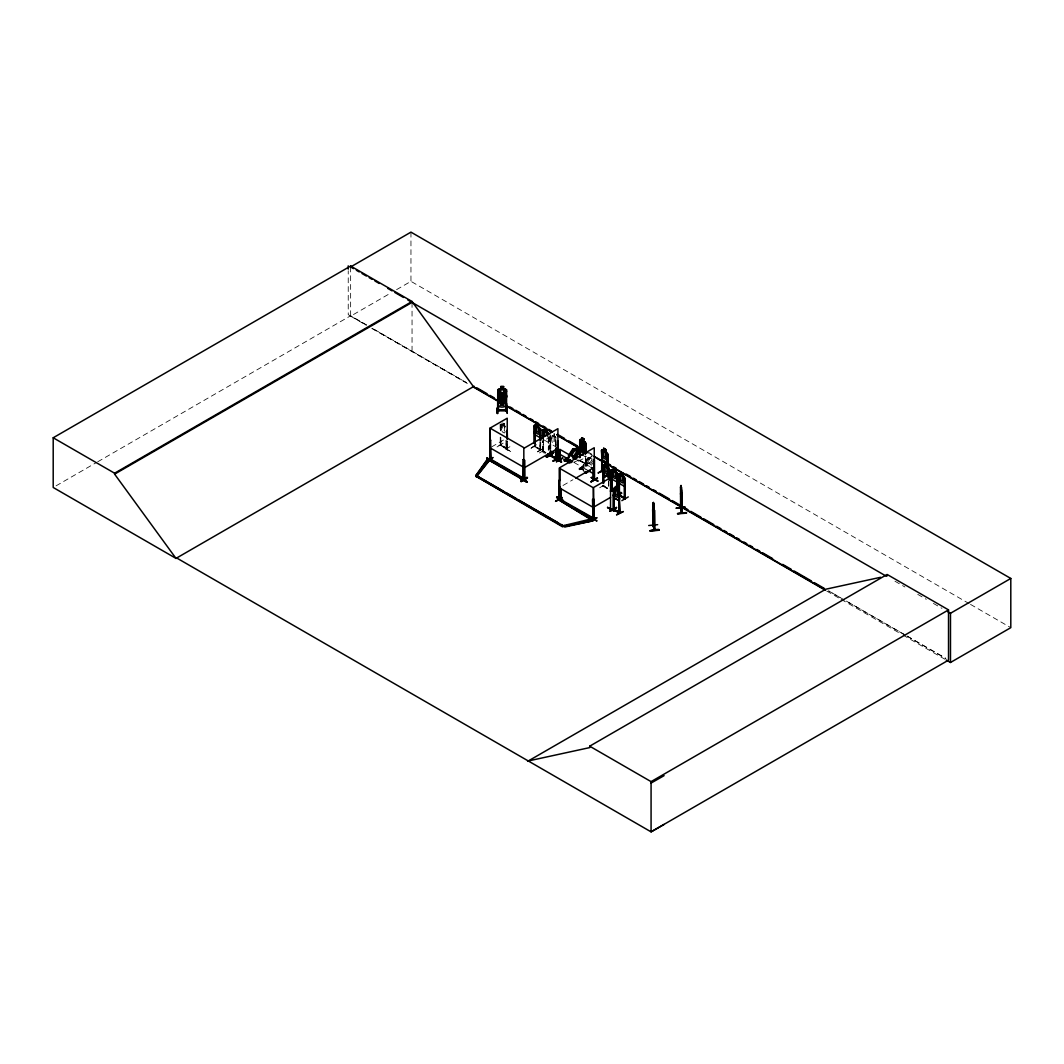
<?xml version="1.0" encoding="UTF-8"?>
<svg xmlns="http://www.w3.org/2000/svg" width="1064" height="1064" viewBox="0 0 1064 1064"><rect width="100%" height="100%" fill="white"/><g stroke="black" fill="none" stroke-linecap="round" stroke-linejoin="round"><path stroke-width="0.75" stroke-dasharray="5 3.75" d="M582.54 467.149L583.471 464.383M548.878 440.257L548.159 442.345L548.878 440.363M556.246 444.606L555.528 446.601L550.593 443.768L550.022 440.935M497.034 446.933L503.432 443.249M531.069 448.117L537.453 444.459M539.408 452.971L545.792 449.274M582.926 458.877L576.236 462.468M599.697 487.778L605.788 483.974M500.24 437.091L500.24 445.364L500.466 436.958M500.798 445.67L500.891 444.952M505.959 447.917C510.999 449.513 491.249 440.376 506.477 448.237M505.919 440.376L506.251 448.463M540.751 441.786L540.592 450.152L534.274 446.508L534.208 445.75L535.152 446.002M540.392 449.394L540.818 450.032L534.487 446.375C533.942 442.704 535.817 451.668 535.072 443.422M539.953 441.587L539.953 449.859L540.299 448.942M539.874 449.779L540.166 441.454M545.739 453.131C540.632 453.543 543.318 448.09 543.145 451.655L543.185 440.177M580.612 460.446L579.96 460.034L579.973 460.792C588.179 463.505 586.211 468.359 586.011 456.336M603.767 486.368L603.7 485.543L603.767 486.368L602.902 485.49L602.849 486.168L603.062 485.251M591.518 457.081L592.063 456.257M592.834 460.685L589.828 465.314L587.488 466.684L585.519 465.553L585.772 462.973L591.97 455.525L589.124 453.849M591.371 465.287L593.978 461.297M581.25 468.692L588.365 457.799M507.435 441.361L507.209 450.178L506.93 441.4M546.71 439.086L547.761 437.756M510.747 451.628L504.15 447.651L510.733 451.588M507.435 449.979L507.222 441.228M585.213 456.709L582.793 455.272M56.073 485.836L96.279 462.614M97.715 461.789L350.641 315.755L366.349 324.826M350.641 266.958L350.641 316.168L390.86 292.959M396.593 289.634L410.957 281.348L969.078 603.581M501.038 425.813C499.628 424.563 502.288 429.244 501.038 430.734M500.213 424.204L500.279 430.654M491.595 446.92L505.799 438.714M501.051 444.752L500.16 445.284M500.825 445.63L501.038 437.291M505.852 448.024L506.477 448.942L506.504 440.709M509.922 446.681L503.485 450.724M531.122 448.25L537.506 444.14L531.122 447.838M556.246 438.102L555.501 436.825L551.072 435.149L552.123 442.212L554.078 443.342L555.129 442.012L555.129 437.49L554.211 436.001M540.1 449.101L534.913 446.361L540.592 449.434M537.546 451.562L543.943 447.891M537.599 451.934L543.997 448.25M573.975 462.162L577.991 460.433L575.145 462.069M580.385 460.779L586.291 463.731L585.586 463.319M580.319 461.257L580.545 460.393M589.429 462.321L579.162 468.333L579.162 469.543L580.505 469.357L586.064 472.562M579.162 468.333L583.285 469.756M583.897 470.581L581.144 468.985L581.144 467.788L589.735 462.853L589.376 462.255M579.162 469.543L587.089 465.553L586.583 464.05L586.583 465.261M581.144 468.985L587.089 465.553M563.002 485.477L572.937 479.731M543.385 451.469L542.84 439.711M534.913 446.162L534.181 445.776M534.806 446.84L534.846 443.555M506.185 448.436L506.145 440.243M506.464 448.902L500.24 445.297M542.534 450.591L543.252 450.976M579.787 460.26L585.905 464.516M540.512 450.165L540.525 441.919M366.136 324.946L348.234 314.651L348.234 270.735M371.868 328.244L466.298 382.548L372.067 328.124M844.324 599.936L828.59 590.879L844.284 599.95M905.85 635.314L845.76 600.748L905.69 635.408M907.273 636.126L945.909 658.35M970.528 604.405L1010.8 627.667M894.97 581.223L904.932 586.969M917.74 594.364L926.292 599.298M933.407 603.408L941.946 608.342M588.951 452.533L591.823 454.195M907.113 636.219L945.67 658.483M589.682 453.769L592.555 455.419M350.641 316.168L366.349 325.238M372.067 328.537L469.636 384.862M826.675 590.999L839.629 598.487M841.079 599.311L901.541 634.224M902.977 635.062L944.726 659.161M554.078 433.66L554.078 436.08L555.541 436.852M590.4 458.039L587.674 457.68L582.434 467.202L587.368 470.035M588.897 457.281L592.329 459.249M543.225 439.512L548.226 442.305M578.218 459.954L589.589 466.511M573.962 462.414L586.743 469.796M581.144 467.788L583.897 469.37M502.727 422.847L503.99 424.376L502.727 423.658M501.33 423.977L502.447 424.629L501.33 424.868L501.33 429.391L502.381 431.931L504.336 433.061L505.387 431.731L504.469 423.299L504.469 425.72L505.799 426.558L501.264 424.017M545.965 452.493L543.252 451.176L545.739 452.612M607.491 488.017L603.541 485.982L607.278 488.137M607.491 488.522L603.128 485.277M607.278 488.655L602.929 486.182M503.126 443.143L497.088 446.627M500.466 445.164L506.797 448.822L506.73 440.576M588.911 458.145L581.795 469.051M585.466 464.263L586.317 464.423L586.224 456.203M542.613 451.349L542.613 441.48M608.808 481.074L608.808 487.644M608.581 481.207L608.581 487.764M585.652 455.871L585.426 464.276L585.426 456.004M580.505 468.16L580.505 469.357M579.681 468.626L579.681 469.836M555.887 447.252L555.887 439.046L555.661 447.372M554.211 433.58L554.144 436.041M550.78 449.221L550.78 436.094L550.567 449.354M550.208 435.761L550.208 448.888M550.088 434.511L549.982 449.021M549.091 436.759L549.091 449.886M548.878 436.892L548.878 453.291M548.519 438.075L548.519 449.553M548.293 438.195L548.293 449.686M543.411 440.044L543.252 451.695M500.825 425.946L500.825 430.867M500.825 437.424L500.891 445.656M500.466 425.48L500.466 430.401M500.279 424.164L500.279 430.721M412.047 302.402L412.047 351.612M410.957 232.138L410.957 281.348M589.828 458.943L586.823 463.572L588.778 464.702L591.784 460.074L589.828 458.943M554.078 436.892L552.123 435.761L552.123 440.283L554.078 441.414L554.078 436.892M504.336 426.598L502.381 425.467L502.381 429.989L504.336 431.12L504.336 426.598"/><path stroke-width="1.5" d="M653.549 504.243L653.695 505.174M653.097 514.284L653.722 518.647L654.267 515.614M654.134 517.516C650.569 497.314 654.666 524.033 654.187 515.694M681.705 498.511L681.585 500.413L681.825 498.577M653.216 509.816C651.899 502.94 653.389 528.143 654.081 520.416M653.017 525.244L654.28 530.351L654.267 509.164L652.977 504.203M653.097 525.722L653.363 505.52L653.722 516.705L653.323 515.136M654.653 530.205L654.466 510.122L654.573 530.271L653.176 525.244M680.574 508.166L681.665 512.728M680.508 486.993L680.614 508.539L681.106 507.781M493.284 461.723L486.886 457.986L493.457 461.616M493.43 461.257L486.873 458.039M590.4 517.051L596.811 520.695M596.798 521.041L590.254 517.45M653.15 516.133L653.389 514.71L653.775 518.527L653.655 512.369M653.961 512.835L653.762 513.925L653.176 509.563M653.615 512.289L653.389 513.606L653.017 509.988L653.136 516.12M520.296 478.468C526.308 478.986 532.093 486.075 520.296 478.494L526.747 482.112M520.602 477.936L527.026 481.912L520.642 477.882M556.632 497.553C559.558 495.265 570.304 507.222 556.658 497.487M563.401 500.612L556.938 496.994M539.754 437.424L540.525 435.442M585.24 451.841L585.932 449.899M602.344 456.908L602.118 471.804L601.572 450.338L602.277 449.952L601.506 450.378L602.158 459.648L607.145 462.454L607.797 460.406M607.145 462.454L607.73 453.982L607.132 452.666L602.251 449.846M608.395 477.044L609.233 475.129L608.435 477.151L603.514 474.318L602.862 471.525M611.215 476.353L611.867 479.133L616.854 481.939L617.572 473.44L615.484 471.365M616.854 481.939L617.506 479.984M618.836 500.506L619.674 498.577L618.889 500.612L613.955 497.766L613.316 494.986M680.521 487.086L681.12 488.19M653.083 503.791L653.496 525.656M498.83 393.254L497.753 395.648L498.763 393.175L505.733 393.135L506.544 395.555L505.733 393.082L498.843 393.308M505.626 398.707L506.637 396.22L505.626 398.707L498.67 398.787L497.753 396.393M497.739 404.001C497.473 408.297 506.757 408.084 506.637 403.934M505.626 406.342L506.637 403.868M546.776 457.214L553.174 453.224M621.802 493.151L619.208 494.627M616.522 507.541L609.832 511.119L616.229 507.435M486.554 461.523L492.964 457.493L486.62 461.616M562.164 497.792L555.834 501.197M489.666 459.861L489.972 440.057L490.624 460.113L490.677 439.964M490.624 460.113L489.972 428.087L524.06 447.771M560.409 460.207L559.677 460.18L559.757 449.287L576.808 459.129M559.784 460.247L560.555 460.326M559.039 499.907L559.265 499.003M593.193 479.186L594.071 479.744L594.244 459.701L593.606 479.771L594.244 479.399L594.244 447.745L560.156 467.428L560.156 480.556M594.151 479.758L593.26 479.212M593.06 519.538L592.515 499.521L593.313 499.721L593.114 519.578L593.313 487.764L559.225 468.08L559.332 499.734M592.555 519.259L594.111 518.407L559.451 498.856L558.214 499.575L592.941 520.828L564.784 527.026L564.159 525.47L593.513 518.394M496.994 408.283L497.207 413.484L497.447 407.898M497.42 408.23L497.633 413.417M550.022 454.913L550.434 455.193M549.982 452.293L549.928 455.605L556.312 459.236L556.459 449.221M550.846 455.099L550.194 454.687M550.567 455.911L550.78 450.857M555.661 449.021L555.661 458.93L555.701 458.198M556.525 458.385C537.506 448.29 570.171 466.125 550.208 455.445L550.208 452.173M602.011 471.059L602.304 470.9M601.572 471.525L601.479 470.714M611.188 490.983L611.215 469.849L613.449 470.275L613.316 467.774M611.893 490.81L611.468 471.139M612.119 491.196L611.241 490.943L612.119 491.196L612.039 476.393M613.383 508.925L614.207 509.829L614.141 490.105M615.551 486.501L615.551 488.921L613.316 488.496L613.263 509.576L619.674 513.234L618.929 490.797M619.487 495.452L625.18 498.697L624.515 478.667L624.502 498.311M561.007 498.178L560.515 498.484M594.483 478.827L593.832 479.172L594.311 478.64M594.537 479.558L594.47 459.834M654.067 529.167L654.653 529.539L653.402 525.217M681.08 508.592L681.013 485.397L681.239 487.246M568.389 455.698L572.671 449.008L575.385 449.367M570.756 454.301L573.775 449.686L575.358 449.46L577.007 446.893M577.366 450.631C581.489 445.736 576.342 449.713 577.832 452.027L574.813 456.642L572.472 458.025M574.64 459.289L578.976 452.639L577.446 450.551M574.68 459.329L579.016 452.666M568.908 455.951L573.908 449.487L566.793 460.393M574.028 458.903L579.029 452.439L574.573 459.262M574.188 459.036L578.47 452.094M574.427 459.129L579.029 452.439M503.791 396.433L502.195 398.787L499.628 396.473L501.596 399.319L499.721 402.126L502.235 399.878L504.682 402.059L502.82 399.319L504.788 396.5L503.671 396.593M610.271 508.792L610.63 509.297M475.941 475.315L487.339 459.209L523.049 479.279L524.299 478.561L490.198 458.877L476.326 476.419L562.723 526.906L563.96 526.188L475.941 475.315L503.059 491.036M475.941 475.927L486.381 461.164M476.326 477.031L490.012 459.741M499.335 397.524L500.812 395.569L503.578 395.529L505.068 397.457L505.054 401.993L503.578 403.948L500.812 403.961L499.322 402.046L499.322 397.524L500.812 396.699L500.812 389.876L503.578 389.85L503.578 396.673L505.054 397.471M497.593 410.092L506.637 409.986L497.62 410.305M497.593 410.81L506.637 410.89M610.523 509.324L610.59 477.669L593.552 487.525L594.084 519.099M505.706 402.91C508.752 401.221 499.947 404.573 498.79 402.937L497.753 402.152M497.739 397.51L500.705 396.566M523.86 479.957L523.821 448.37L557.922 428.686L557.922 460.326C556.419 461.936 559.198 458.398 557.496 460.113M557.376 460.606L557.35 440.975L558.135 440.775L557.496 460.832L558.135 440.775M560.183 499.016L560.156 487.299M497.686 410.81L498.604 410.983L497.62 411.023L497.753 389.836L498.697 388.959L505.56 389.012M542.613 438.195L542.653 430.189L544.821 430.654L544.821 428.233M542.653 430.189L543.318 429.71M580.479 439.405L579.787 439.898L580.452 439.312L585.306 442.198M602.942 465.114L603.634 464.609M611.281 469.929L611.986 469.437L616.734 472.256M624.874 484.24L624.156 486.235L619.235 483.389L618.583 474.105L619.328 473.586L624.94 477.696L624.94 498.856C623.517 496.063 626.763 499.814 619.487 494.933M618.729 474.145L620.817 474.531L620.817 472.11M506.93 438.235L507.222 430.175L507.435 438.195M490.424 459.116L489.679 459.116L498.723 464.409M490.677 459.661L490.717 458.917M593.832 499.309L593.805 519.298M607.557 507.448L614.114 511.106L607.69 507.382M579.654 444.592L580.319 444.1L586.011 448.17M583.817 443.741L581.702 442.544L581.769 445.084M583.883 446.122L584.881 447.558L584.881 452.08L583.817 453.424L581.835 452.306L580.784 449.766L580.784 445.244L581.835 445.045M580.239 453.902L579.654 451.083L580.239 453.902L582.793 455.272M490.557 440.39L489.746 440.177M487.804 460.779L492.605 457.706M523.262 459.542L524.06 459.741L523.262 459.542L523.049 479.891L487.339 459.209M524.392 459.994L524.619 479.877L524.619 460.127M560.622 460.433L559.97 450.218L560.409 460.566M554.876 458.518L561.659 461.976L555.235 458.318M523.581 478.388L523.741 479.532M520.841 481.38L527.199 477.257L520.841 480.968L521.2 481.58L527.544 477.829L521.2 481.566M556.578 461.736L562.617 458.025M560.342 460.167L560.622 460.18M558.999 499.934L559.225 480.037L559.81 500.053M559.451 500.186L559.81 480.369M593.3 479.611L593.486 469.583L593.619 479.425M594.071 469.902L593.273 469.703M591.212 477.59L597.995 481.048L591.571 477.377M555.874 501.197L561.872 497.686M555.514 501.397L562.218 497.487M560.382 487.418L560.316 499.242L561.034 498.138M591.185 481.872L597.556 478.202L590.892 481.686M590.946 481.739L597.25 477.975M592.741 518.354L592.874 518.354M590.134 520.988L596.798 517.809L590.188 521.36M590.094 521.36L596.811 517.849M176.784 558.028L176.092 558.44L53.2 487.485L53.2 437.769L350.641 266.04L412.047 301.484L473.453 386.658L497.846 400.742M350.641 266.04L350.641 266.958L410.957 232.138L1010.8 578.457L1010.8 627.667L950.485 662.486L946.175 659.986M53.2 437.769L114.606 473.214L412.047 301.484M664.096 824.44L651.075 831.862L176.704 557.988L175.999 558.387L114.606 474.132L412.047 302.402M175.999 558.387L474.145 386.259M534.487 443.089L534.234 425.414L536.469 425.839M534.487 426.691L535.072 427.023M536.336 425.76L536.402 423.299L535.352 430.601L536.402 433.141L538.357 434.272L539.408 432.942L538.424 424.549M538.424 426.97L540.592 428.992L540.751 440.15M534.234 431.904L534.886 434.684L534.301 431.864M540.592 428.992L534.939 425.028M539.953 430.095L540.751 430.308L539.953 430.095L539.953 439.937M544.675 428.154L543.704 435.415M542.84 431.505L542.84 438.075M546.776 429.364L546.776 431.784L548.944 433.806M540.525 435.535L539.807 437.53L534.886 434.684M523.821 468.054L557.922 448.37M548.519 454.474L548.452 453.716L549.157 454.062L549.157 454.847L548.226 454.567L548.944 454.98L548.226 453.849L548.293 454.674M545.859 456.35C557.483 451.322 556.166 449.912 545.859 456.762M546.83 457.321L553.227 453.224L546.83 456.908M581.808 437.756L583.976 438.927L583.843 441.427L584.894 442.837L584.894 447.359L583.843 448.689L581.888 447.558L580.838 445.018L580.838 440.496L581.888 440.297L581.888 437.716L583.976 438.927M579.72 439.831L579.747 457.64M580.319 441.573L579.747 441.241L580.319 456.336M555.701 458.917L555.887 448.888M585.945 453.091L585.333 442.132M579.72 446.321L580.359 449.114L585.293 451.947L586.011 449.952M523.049 479.891L524.299 479.172M585.426 454.368L585.652 444.393L586.224 452.932M586.224 444.725L585.426 444.526M569.666 463.106L565.503 460.699L564.159 460.872L564.159 459.675L566.633 458.252M564.159 459.675L565.503 459.488L571.049 462.694M568.522 458.956L566.141 460.326L566.141 459.116L568.522 457.746M605.775 449.46C600.402 446.92 608.089 449.274 605.695 451.934M601.759 451.655L602.184 471.831M607.797 453.996L607.797 466.87M607.225 468.187L607.438 454.927L608.036 472.562L606.999 473.892L605.03 472.775L603.993 470.222L604.964 462.96M608.023 455.259L607.225 455.06M575.784 478.095L594.244 467.428M585.413 472.935L586.064 471.365L585.878 473.201L590.148 470.74M603.7 466.644L602.902 466.444L603.7 466.644L603.7 483.056M607.065 464.17L606.999 466.631L608.036 468.04M607.132 466.551L609.233 468.612L609.167 479.904M603.461 470.128L598.034 473.001L604.458 469.277M608.422 467.375L609.167 468.652M608.581 479.571L608.808 469.596M558.214 500.186L559.651 499.508M611.215 469.849L611.281 491.009M615.404 468.985L616.389 477.39L615.338 478.72L613.383 477.59L612.332 475.049L612.332 470.527L613.383 470.328M604.817 476.512L611.215 472.828L604.844 476.872M604.778 476.898L611.215 473.134M620.684 472.03L619.7 479.305L620.751 481.846L622.706 482.976L623.757 481.646L622.852 473.201L622.852 475.621L624.209 476.406M616.934 487.671L617.147 474.411L617.732 491.156M618.583 474.105L618.623 490.278M617.732 474.743L616.934 474.544M618.836 475.395L619.421 475.728M625.1 479L624.302 478.8M611.281 490.291L611.893 490.597M610.297 491.009L613.21 489.334M610.563 491.116L613.17 489.613M617.572 490.012L618.49 491.502L618.49 496.024L617.439 497.353L615.484 496.223L614.433 493.683L614.487 488.589M593.552 507.209L610.59 497.367M620.884 492.286L618.317 494.162M476.326 476.419L562.723 526.294L563.96 525.576M618.649 494.308L621.23 492.845L618.676 494.374M618.942 494.521L621.496 493.044M613.955 497.766L618.955 500.572M621.855 500.639L628.305 496.915M616.535 507.515L610.191 511.332M618.955 512.316L619.581 513.247M619.501 512.462C605.336 504.243 622.48 514.484 619.182 511.983M619.381 512.742L619.248 499.615M616.588 514.604L623.331 511.518L616.628 514.936M527.584 761.372L825.731 589.23L880.659 577.287M528.276 760.96L589.682 747.606L589.682 746.183L887.123 574.454L948.529 609.898L948.529 660.132L651.075 831.862L651.075 781.628L948.529 609.898M887.123 575.877L886.432 576.289L407.765 299.928M947.638 611.627L950.485 613.276L1010.8 578.457M651.075 783.064L664.096 775.643M505.068 401.966L503.578 402.804L503.684 405.357L500.718 405.344L500.812 402.83L499.335 402.046M524.14 480.117L524.299 478.561M560.728 488.536L561.021 498.83M572.711 449.048L573.935 448.649M524.299 479.691L524.047 460.459M560.635 498.763L560.954 488.669M564.159 526.082L570.41 524.698M573.536 524.007L579.8 522.637M582.926 521.945L590.746 520.216M564.159 525.47L564.784 526.414L592.941 520.828M614.433 489.161L615.484 488.961C613.622 484.213 619.381 487.512 617.439 490.092L618.902 490.863M601.692 471.299L601.759 456.576M613.502 509.417L619.9 513.074L619.248 493.058M619.288 512.742L618.836 480.316M506.517 410.904L506.637 389.717L503.578 388.985L503.671 386.485L500.705 386.511L500.812 389.078L499.335 389.903L499.335 394.425L500.812 396.34L503.578 396.3L505.068 394.345L505.068 389.823L503.578 389.038M554.942 458.424L561.366 462.082M591.265 477.483L597.702 481.154M653.642 508.951L653.203 507.249L653.655 509.084M653.642 511.372L653.948 513.034M653.176 525.749L653.363 502.527L653.855 506.663M653.868 504.216L653.948 517.556M654.187 509.191L654.041 507.741M657.658 524.672L648.707 525.523M658.975 530.244L649.958 530.697L658.975 530.258M649.958 530.697C665.811 529.806 657.951 528.236 650.024 530.963M681.412 489.52L681.306 496.808L680.734 492.446M680.641 486.78L681.825 492.073L681.825 513.234L680.521 508.18M682.011 493.004L682.13 513.207L680.734 508.127M680.508 493.497L681.585 500.413L680.641 496.423M685.229 507.289L676.212 508.087L685.163 507.382M676.252 508.273L685.216 507.555M686.466 512.529L677.489 513.566L686.466 512.795M686.519 513.154L677.568 513.846M560.023 460.06L559.97 450.218M548.519 453.756L548.851 454.98M550.301 454.754L550.54 455.951L550.567 450.99M624.515 498.351L624.515 478.667M613.569 509.457L613.569 494.694M500.812 397.51L503.578 397.471L503.578 402.006L500.812 402.032L500.812 397.51L503.578 397.484M500.812 402.032L503.578 401.993M500.812 386.591L503.578 386.618M498.497 391.113L497.686 391.126L498.497 391.113L498.484 410.997L498.564 410.052M505.719 391.033L506.544 391.206L505.719 391.033L505.666 410.917L505.826 410.225M503.578 394.372L500.812 394.398L503.578 394.252M506.597 407.805L507.235 413.391L506.663 408.137M500.705 394.199L503.671 394.172M503.578 396.619L506.637 397.364M505.546 396.659L498.684 396.579M497.792 410.305L497.726 411.01M680.933 487.964L680.654 508.605M562.883 458.158L556.299 461.736M556.113 459.196L556.246 447.705M613.822 509.895L614.141 495.026M581.769 442.664L583.75 443.781L583.75 446.202M556.938 497.274L563.415 501.011M489.786 459.927L490.172 428.047L507.222 418.205L507.222 439.658M593.326 519.378L592.741 499.388M613.968 510.813L607.531 507.528M350.641 266.958L353.501 268.607M356.36 270.256L359.22 271.905M362.066 273.554L366.349 276.028M369.208 277.677L372.067 279.327M374.927 280.976L379.21 283.45M387.775 288.397L392.057 290.871M394.917 292.52L403.482 297.454M477.018 387.908L487.059 393.707M489.932 395.369L494.241 397.856M510.028 406.967L512.888 408.629M515.761 410.278L520.07 412.766M522.943 414.428L525.802 416.077M530.111 418.564L532.984 420.227M535.857 421.876L538.716 423.538M543.026 426.026L545.899 427.675M548.771 429.337L551.631 430.987M557.376 434.312L564.558 438.448M568.854 440.935L577.473 445.909M606.174 462.481L610.47 464.955M613.343 466.617L616.216 468.28M626.257 474.079L630.566 476.566M633.439 478.215L636.299 479.877M639.171 481.527L643.481 484.014M646.353 485.676L649.213 487.325M653.522 489.812L656.395 491.475M659.268 493.124L669.309 498.923M672.182 500.585L687.969 509.696M690.829 511.358L700.883 517.157M703.743 518.806L713.798 524.619M716.657 526.268L720.966 528.755M723.839 530.417L726.712 532.067M729.585 533.729L733.881 536.216M736.754 537.865L739.626 539.528M743.922 542.015L746.795 543.664M749.668 545.327L752.541 546.976M756.85 549.463L759.709 551.125M762.582 552.775L772.624 558.587M782.678 564.386L791.284 569.346M794.156 571.009L811.38 580.944M814.239 582.607L824.294 588.405M506.451 405.717L552.376 432.223M556.685 434.711L581.077 448.795M585.373 451.282L588.246 452.932M593.991 456.257L825.026 589.642M472.509 386.525L496.994 400.663M505.626 405.65L551.697 432.25M557.456 435.575L580.492 448.862M594.882 457.174L825.238 590.174M576.981 446.986L578.976 448.144M543.278 429.843L548.878 433.846M603.567 464.662L608.395 467.442M573.962 448.543L578.763 451.429L578.922 452.666M608.581 469.729L609.379 469.929L609.379 479.771M591.012 467.335L593.845 468.971M567.431 458.531L572.352 461.377M559.757 454.208L572.538 461.59M588.166 470.621L593.845 473.892M566.141 459.116L571.647 462.295M614.008 488.11L618.836 490.903M619.261 495.066L624.236 497.925M619.261 495.571L624.874 498.817M489.972 447.771L524.06 467.455M559.225 487.764L593.313 507.448M501.57 466.045L511.518 471.791M514.351 473.427L522.876 478.348M562.297 501.117L572.246 506.85M575.079 508.499L593.858 518.979L592.302 519.87L558.214 499.575M505.892 492.672L515.814 498.391M518.647 500.027L558.294 522.916M561.127 524.552L563.96 526.188M589.682 746.183L651.075 781.628M573.908 449.487L566.394 460.167L573.35 449.128M592.302 519.259L592.941 520.203M681.745 513.127L681.705 492.047M585.267 442.172L586.078 443.409L586.011 453.051M498.723 406.328L497.832 403.934L497.846 389.863L500.705 388.932M653.389 508.871L653.655 509.895M653.003 508.512L654.014 512.516M653.323 510.614L653.921 512.516M652.91 518.235L653.934 522.251M653.363 502.527L653.695 504.363M653.376 510.414L653.762 511.997M681 487.033L681.239 488.057M681.665 490.677L681.412 487.099L681.399 489.546M680.933 493.297L681.306 494.88L681.306 490.358M613.449 494.973L614.074 497.673M601.652 456.855L602.277 459.555M603.009 471.512L603.634 474.225M579.853 446.308L580.479 449.021M653.575 505.294L653.469 502.514M497.473 407.884L497.686 413.51M950.485 613.276L950.485 662.486M619.421 480.649L619.421 493.763M619.195 475.847L619.195 493.896M617.506 473.427L617.506 491.275M617.147 480.981L617.147 487.538M608.808 474.517L608.808 479.438M607.438 454.927L607.438 468.054M605.695 449.5L606.679 457.906L605.629 459.236L603.674 458.105L602.623 455.565L603.674 448.25M605.11 463.039L605.11 465.46L602.862 465.034L602.902 482.843M603.74 448.383L603.74 450.803M603.474 466.777L603.474 483.176M603.128 466.311L603.128 482.724M594.058 499.442L594.084 519.179M593.486 469.583L593.486 479.425M585.878 472.004L585.878 473.201M579.853 439.858L579.973 457.52M565.503 459.488L565.503 460.699M564.678 459.967L564.678 461.178M547.761 436.253L546.71 429.404M546.71 435.642L546.71 432.636L544.755 431.505L544.755 436.027M543.185 431.971L543.185 438.528M540.525 428.992L540.525 440.27M540.166 429.976L540.166 439.818M535.072 433.58L535.072 443.422M534.846 427.156L534.846 443.555M534.301 425.374L534.274 443.223M523.488 459.409L523.302 479.279M348.234 265.854L348.234 269.112M114.606 473.214L114.606 474.132M584.588 453.065L582.74 449.766C581.902 453.104 579.521 450.444 582.287 448.968L580.957 445.457L582.713 448.662C583.484 445.457 586.011 448.17 583.165 449.487L584.588 453.065M574.826 450.285L571.807 454.913L573.775 456.044L576.781 451.415L574.826 450.285M577.06 447.598L576.515 448.423L577.779 449.154L578.311 448.316L577.06 447.598M559.664 456.975L553.227 461.005L559.664 456.975M559.664 457.241L553.28 460.978L559.664 457.241M611.494 473.347L608.941 474.823L611.534 473.4M654.028 512.449L654.081 513.912L654.028 512.449M503.086 404.014L501.304 404.041L501.304 404.852L503.086 404.825L503.086 404.014M503.086 387.03L501.304 387.043L501.304 387.855L503.086 387.828L503.086 387.03M503.086 394.664L501.304 394.678L501.304 395.489L503.086 395.476L503.086 394.664M583.458 443.941L582.194 443.223L583.458 444.752L583.458 443.941M583.817 446.96L581.835 445.843L581.835 450.365L583.817 451.482L583.817 446.96M605.283 449.753L604.019 449.021L605.283 450.551L605.283 449.753M583.484 439.206L582.234 438.488L583.484 440.017L583.484 439.206M605.629 452.772L603.674 451.641L603.674 456.163L605.629 457.294L605.629 452.772M583.843 442.238L581.888 441.108L581.888 445.63L583.843 446.76L583.843 442.238M538.012 424.789L536.748 424.057L538.012 425.6L538.012 424.789M546.351 429.603L545.101 428.885L546.351 430.415L546.351 429.603M606.64 464.409L605.389 463.691L606.64 465.221L606.64 464.409M614.992 469.237L613.729 468.506L614.992 470.035L614.992 469.237M622.36 473.48L621.097 472.762L622.36 474.291L622.36 473.48M538.357 427.821L536.402 426.691L536.402 431.213L538.357 432.33L538.357 427.821M606.999 467.442L605.03 466.311L605.03 470.833L606.999 471.964L606.999 467.442M615.338 472.256L613.383 471.126L613.383 475.648L615.338 476.778L615.338 472.256M622.706 476.512L620.751 475.382L620.751 479.904L622.706 481.034L622.706 476.512M617.08 487.871L615.83 487.139L617.08 488.682L617.08 487.871M617.439 490.903L615.484 489.773L615.484 494.281L617.439 495.412L617.439 490.903"/></g></svg>
